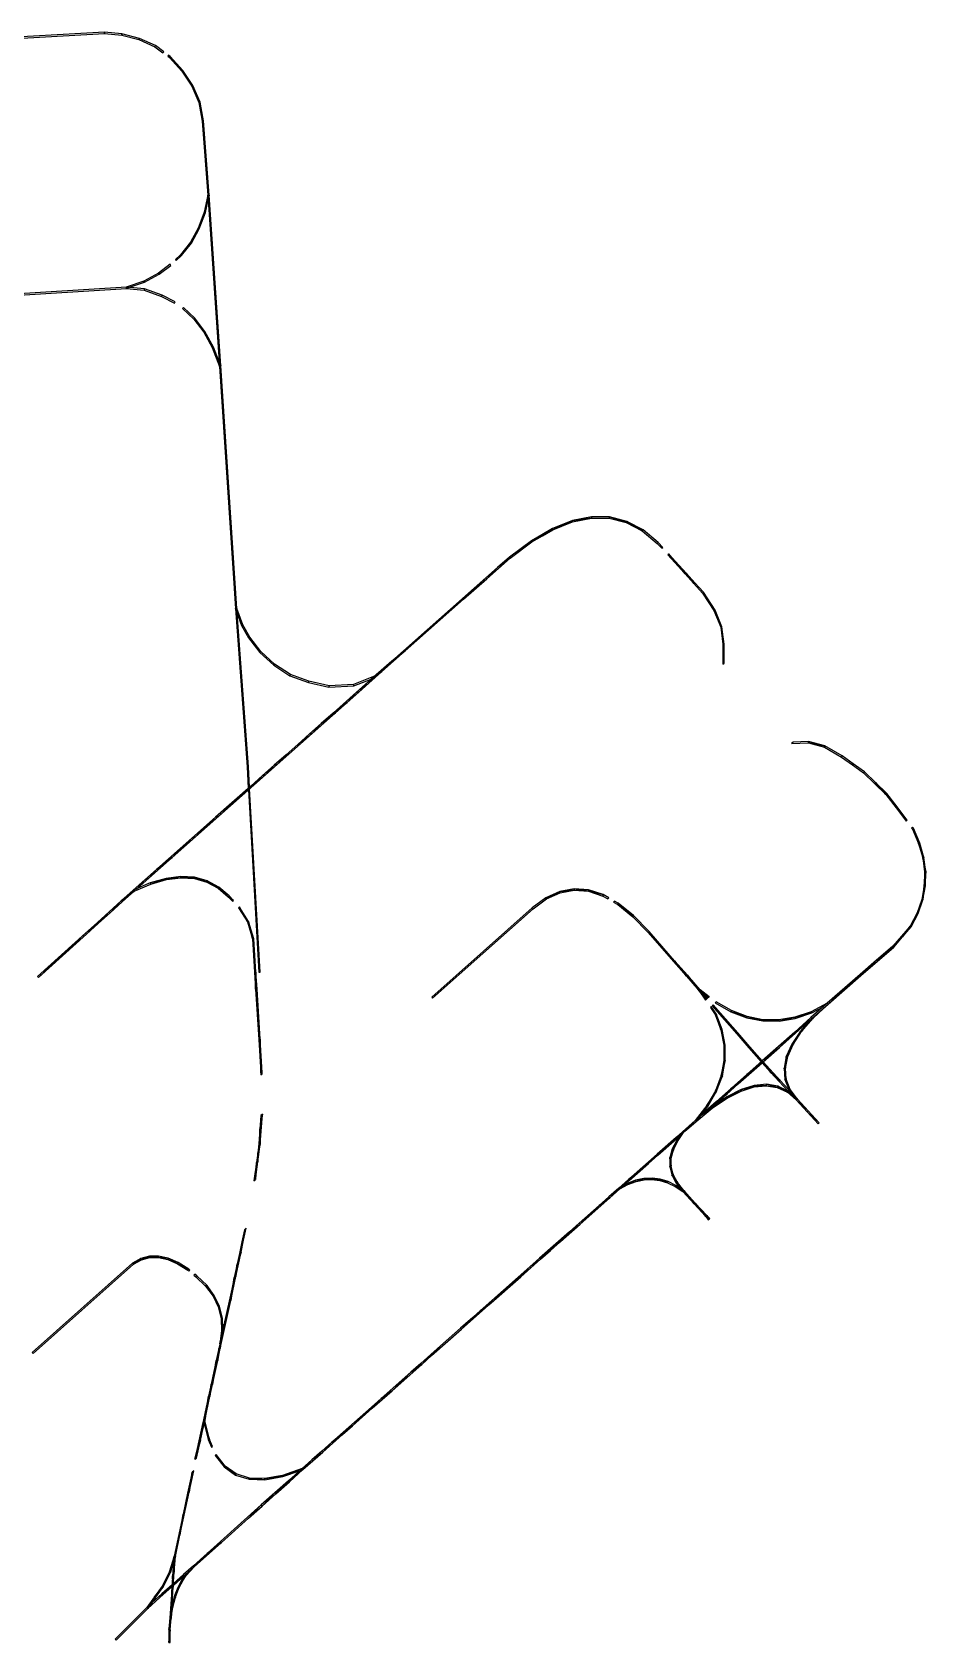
# Model space of a CAD drawing. Extents: x -9278 to 1674, y -8964 to 941.
# Drawn here: x 345 to 1674, y -2228 to 159 of the extents above; entities that cross this region are included whole.
import ezdxf

# ---------------------------------------------------------------- set-up
doc = ezdxf.new("R2010")
doc.units = 0

msp = doc.modelspace()

# ---------------------------------------------------------------- linework, layer by layer
at = {"layer": 'mg_to_dxf', "color": 40}
for points in [[(276.96, 147.07), (453.09, 157), (453.13, 159), (276.83, 149.07)], [(453.13, 159), (453.09, 157), (478.73, 154.52), (479.08, 156.49)], [(479.08, 156.49), (478.73, 154.52), (504.32, 147.82), (504.99, 149.71)], [(504.99, 149.71), (504.32, 147.82), (527.88, 137.08), (528.89, 138.82)], [(528.89, 138.82), (527.88, 137.08), (539.93, 128.31), (541.2, 129.86)], [(547.15, 123.06), (549.51, 121.34), (550.86, 122.83), (548.42, 124.61)], [(550.86, 122.83), (549.51, 121.34), (567.88, 100.75), (569.47, 101.98)], [(569.47, 101.98), (567.88, 100.75), (582.8, 78.55), (584.56, 79.51)], [(584.56, 79.51), (582.8, 78.55), (593.19, 54.32), (595.11, 54.9)], [(595.11, 54.9), (593.19, 54.32), (598.39, 26.56), (600.37, 26.82)], [(600.37, 26.82), (598.39, 26.56), (606.66, -83.39), (608.68, -83.53)], [(606.66, -83.39), (601.25, -108.68), (603.19, -109.22), (607.16, -90.64)], [(607.16, -90.64), (608.68, -83.53), (606.66, -83.39)], [(626.02, -337.62), (608.68, -83.53), (607.16, -90.64), (623.59, -331.38)], [(592.15, -132.59), (593.97, -133.43), (603.19, -109.22), (601.25, -108.68)], [(580.72, -153.65), (582.39, -154.76), (593.97, -133.43), (592.15, -132.59)], [(565.98, -172.09), (567.45, -173.45), (582.39, -154.76), (580.72, -153.65)], [(533.48, -199.39), (534.56, -201.08), (551.93, -187.92), (550.64, -186.39)], [(559.67, -180.7), (567.45, -173.45), (565.98, -172.09), (558.54, -179.03)], [(485.34, -220.22), (485.99, -222.11), (512.41, -213.07), (511.6, -211.23)], [(511.6, -211.23), (512.41, -213.07), (534.56, -201.08), (533.48, -199.39)], [(302.01, -233.64), (485.64, -222.17), (485.69, -220.16), (301.88, -231.64)], [(485.69, -220.16), (485.64, -222.17), (511.96, -225.03), (512.41, -223.07)], [(512.41, -223.07), (511.96, -225.03), (538.06, -234.35), (538.85, -232.51)], [(538.85, -232.51), (538.06, -234.35), (557.19, -244.08), (558.21, -242.35)], [(570.39, -250.47), (569.14, -252.04), (586.05, -267.82), (587.54, -266.48)], [(587.54, -266.48), (586.05, -267.82), (600.73, -287.49), (602.41, -286.41)], [(602.41, -286.41), (600.73, -287.49), (613.2, -310.22), (615.03, -309.4)], [(615.03, -309.4), (613.2, -310.22), (624.06, -338.17), (623.59, -331.38)], [(623.59, -331.38), (624.06, -338.17), (626.02, -337.62)], [(626.02, -337.62), (624.06, -338.17), (647.98, -698.56), (649.98, -698.43)], [(1148.87, -569.65), (1148.65, -567.62), (1118.84, -579.53)], [(1148.87, -569.65), (1118.84, -579.53), (1119.42, -581.46)], [(1148.65, -567.62), (1176.9, -563.89), (1177.04, -561.85)], [(1148.87, -569.65), (1176.9, -563.89), (1148.65, -567.62)], [(1204.01, -562.22), (1177.04, -561.85), (1176.9, -563.89), (1203.51, -564.19)], [(1228.7, -570.55), (1204.01, -562.22), (1203.51, -564.19)], [(1229.55, -568.72), (1204.01, -562.22), (1228.7, -570.55)], [(1252.48, -582.97), (1229.55, -568.72), (1228.7, -570.55)], [(1253.67, -581.37), (1229.55, -568.72), (1252.48, -582.97)], [(1103.22, -588.55), (1087.61, -597.58), (1103.99, -590.4)], [(1103.99, -590.4), (1087.61, -597.58), (1088.56, -599.34)], [(1118.84, -579.53), (1103.22, -588.55), (1119.42, -581.46)], [(1119.42, -581.46), (1103.22, -588.55), (1103.99, -590.4)], [(1274.83, -601.44), (1276.36, -600.15), (1253.67, -581.37), (1252.48, -582.97)], [(1087.61, -597.58), (1054.95, -621.77), (1056.27, -623.27), (1088.56, -599.34)], [(1274.83, -601.44), (1281.52, -608.82), (1282.98, -607.46), (1276.36, -600.15)], [(1316.1, -646.98), (1316.1, -646.98), (1291.71, -617.09), (1290.25, -618.46)], [(1291.71, -617.09), (1291.71, -617.09), (1316.1, -646.98), (1317.62, -645.69)], [(1020, -652.73), (1020, -652.73), (1021.6, -653.98), (1037.47, -637.25)], [(1038.94, -638.62), (1038.94, -638.62), (1037.47, -637.25), (1021.6, -653.98)], [(1037.47, -637.25), (1037.47, -637.25), (1038.94, -638.62), (1054.95, -621.77)], [(1054.95, -621.77), (1054.95, -621.77), (1038.94, -638.62), (1056.27, -623.27)], [(985.05, -683.69), (985.05, -683.69), (986.93, -684.7), (1020, -652.73)], [(1020, -652.73), (1020, -652.73), (986.93, -684.7), (1021.6, -653.98)], [(1316.1, -646.98), (1316.1, -646.98), (1329.02, -661.24), (1317.62, -645.69)], [(1317.62, -645.69), (1317.62, -645.69), (1329.02, -661.24), (1330.58, -659.99)], [(1341.94, -675.5), (1343.54, -674.29), (1330.58, -659.99), (1329.02, -661.24)], [(967.57, -699.17), (967.57, -699.17), (969.59, -700.05), (985.05, -683.69)], [(969.59, -700.05), (969.59, -700.05), (986.93, -684.7), (985.05, -683.69)], [(1360.89, -700.58), (1343.54, -674.29), (1341.94, -675.5), (1359.11, -701.52)], [(650.51, -705.84), (649.98, -698.43), (647.98, -698.56)], [(647.98, -698.56), (664.97, -934), (666.97, -933.88), (650.51, -705.84)], [(650.51, -705.84), (656.72, -723.39), (658.54, -722.55), (649.98, -698.43)], [(932.62, -730.14), (934.92, -730.77), (950.1, -714.66)], [(934.92, -730.77), (952.26, -715.41), (950.1, -714.66)], [(967.57, -699.17), (967.57, -699.17), (950.1, -714.66), (952.26, -715.41)], [(967.57, -699.17), (967.57, -699.17), (952.26, -715.41), (969.59, -700.05)], [(1369.04, -726.07), (1370.99, -725.57), (1360.89, -700.58), (1359.11, -701.52)], [(658.54, -722.55), (656.72, -723.39), (667.28, -741.89), (668.96, -740.78)], [(915.15, -745.62), (917.59, -746.13), (934.92, -730.77), (932.62, -730.14)], [(1369.04, -726.07), (1372.09, -751.56), (1374.08, -751.44), (1370.99, -725.57)], [(668.96, -740.78), (667.28, -741.89), (683.82, -763.64), (685.3, -762.29)], [(685.3, -762.29), (683.82, -763.64), (704.71, -782.79), (705.93, -781.2)], [(865.58, -792.2), (900.25, -761.49), (880.2, -776.58)], [(880.2, -776.58), (900.25, -761.49), (897.67, -761.1)], [(897.67, -761.1), (900.25, -761.49), (915.15, -745.62)], [(900.25, -761.49), (917.59, -746.13), (915.15, -745.62)], [(1372.24, -781.36), (1374.23, -779.59), (1374.08, -751.44), (1372.09, -751.56)], [(705.93, -781.2), (704.71, -782.79), (728.73, -798.25), (729.63, -796.45)], [(845.24, -807.54), (865.58, -792.2), (880.2, -776.58)], [(729.63, -796.45), (728.73, -798.25), (756.22, -808.38), (756.79, -806.46)], [(756.79, -806.46), (756.22, -808.38), (786.76, -815.46), (786.93, -813.45)], [(786.93, -813.45), (786.76, -815.46), (823.82, -813.26), (823.32, -811.29)], [(823.32, -811.29), (823.82, -813.26), (849.73, -803.57), (855.19, -798.74)], [(827.77, -823.03), (827.77, -823.03), (830.91, -822.92), (845.24, -807.54)], [(830.91, -822.92), (865.58, -792.2), (845.24, -807.54)], [(827.77, -823.03), (827.77, -823.03), (792.82, -853.99), (813.57, -838.27)], [(827.77, -823.03), (827.77, -823.03), (813.57, -838.27), (830.91, -822.92)], [(761.57, -884.35), (796.24, -853.63), (775.34, -869.47)], [(796.24, -853.63), (796.24, -853.63), (792.82, -853.99), (775.34, -869.47)], [(813.57, -838.27), (813.57, -838.27), (792.82, -853.99), (796.24, -853.63)], [(757.87, -884.95), (761.57, -884.35), (775.34, -869.47)], [(722.92, -915.92), (726.9, -915.06), (744.23, -899.71), (740.39, -900.43)], [(740.39, -900.43), (744.23, -899.71), (757.87, -884.95)], [(744.23, -899.71), (761.57, -884.35), (757.87, -884.95)], [(1499.44, -898.19), (1499.65, -896.18), (1476.67, -897.26), (1474.29, -899.37)], [(1499.65, -896.18), (1499.44, -898.19), (1524.01, -902.48)], [(1499.44, -898.19), (1523.24, -904.35), (1524.01, -902.48)], [(1523.24, -904.35), (1548.75, -919.39), (1549.84, -917.71), (1524.01, -902.48)], [(692.23, -945.78), (709.56, -930.42), (705.44, -931.4)], [(705.44, -931.4), (709.56, -930.42), (722.92, -915.92)], [(709.56, -930.42), (726.9, -915.06), (722.92, -915.92)], [(1566.22, -929.42), (1549.84, -917.71), (1548.75, -919.39), (1565.03, -931.03)], [(1581.31, -942.67), (1582.59, -941.13), (1566.22, -929.42), (1565.03, -931.03)], [(666.97, -933.88), (664.97, -934), (666.78, -965.65), (668.69, -963.96)], [(670.49, -962.36), (670.49, -962.36), (674.89, -961.14), (687.97, -946.88)], [(687.97, -946.88), (687.97, -946.88), (674.89, -961.14), (692.23, -945.78)], [(687.97, -946.88), (692.23, -945.78), (705.44, -931.4)], [(1599.32, -957.33), (1582.59, -941.13), (1581.31, -942.67), (1597.93, -958.76)], [(618.07, -1008.81), (618.07, -1008.81), (622.88, -1007.21), (670.49, -962.36)], [(622.88, -1007.21), (622.88, -1007.21), (674.89, -961.14), (670.49, -962.36)], [(666.93, -968.19), (682.4, -1239.26), (684.4, -1239.14), (668.83, -966.5)], [(1614.55, -974.85), (1599.32, -957.33), (1597.93, -958.76)], [(1616.05, -973.52), (1599.32, -957.33), (1614.55, -974.85)], [(1629.78, -994.77), (1631.26, -993.42), (1616.05, -973.52), (1614.55, -974.85)], [(1646.48, -1013.32), (1631.26, -993.42), (1629.78, -994.77)], [(1645.01, -1014.69), (1646.48, -1013.32), (1629.78, -994.77)], [(583.12, -1039.77), (588.21, -1037.93), (618.07, -1008.81)], [(588.21, -1037.93), (605.55, -1022.57), (618.07, -1008.81)], [(605.55, -1022.57), (622.88, -1007.21), (618.07, -1008.81)], [(1654.41, -1023.7), (1652.94, -1025.07), (1653.99, -1026.44), (1655.58, -1025.23)], [(1655.58, -1025.23), (1653.99, -1026.44), (1663.33, -1048.01), (1665.08, -1047.15)], [(583.12, -1039.77), (583.12, -1039.77), (530.69, -1086.21), (553.54, -1068.64)], [(583.12, -1039.77), (583.12, -1039.77), (553.54, -1068.64), (570.88, -1053.28)], [(570.88, -1053.28), (570.88, -1053.28), (588.21, -1037.93), (583.12, -1039.77)], [(1665.08, -1047.15), (1663.33, -1048.01), (1671.24, -1068.75)], [(1663.33, -1048.01), (1669.4, -1069.25), (1671.24, -1068.75)], [(553.54, -1068.64), (553.54, -1068.64), (530.69, -1086.21), (518.87, -1099.36)], [(1669.4, -1069.25), (1674.08, -1090.02), (1671.24, -1068.75)], [(1672.19, -1090.17), (1674.08, -1090.02), (1669.4, -1069.25)], [(518.87, -1099.36), (518.87, -1099.36), (530.69, -1086.21), (513.21, -1101.7)], [(544.64, -1099.7), (566.67, -1098.81), (566.65, -1096.95)], [(587.04, -1098.19), (566.65, -1096.95), (566.67, -1098.81)], [(1672.19, -1090.17), (1671.7, -1110.77), (1674.08, -1090.02)], [(1674.08, -1090.02), (1671.7, -1110.77), (1673.59, -1110.96)], [(477.99, -1133.23), (497.07, -1118.67), (495.74, -1117.18)], [(479.32, -1134.72), (479.32, -1134.72), (497.07, -1118.67), (477.99, -1133.23)], [(495.74, -1117.18), (501.54, -1114.72), (513.21, -1101.7)], [(495.74, -1117.18), (497.07, -1118.67), (521.87, -1108.13), (521, -1106.44)], [(518.87, -1099.36), (518.87, -1099.36), (513.21, -1101.7), (501.54, -1114.72)], [(521.87, -1108.13), (544.64, -1099.7), (521, -1106.44)], [(545.06, -1101.51), (544.64, -1099.7), (521.87, -1108.13)], [(545.06, -1101.51), (566.67, -1098.81), (544.64, -1099.7)], [(587.04, -1098.19), (566.67, -1098.81), (586.67, -1100.02)], [(605.08, -1105.15), (587.04, -1098.19), (586.67, -1100.02)], [(605.08, -1105.15), (605.79, -1103.42), (587.04, -1098.19)], [(605.08, -1105.15), (621.89, -1114.2), (605.79, -1103.42)], [(605.79, -1103.42), (621.89, -1114.2), (622.92, -1112.64)], [(621.89, -1114.2), (637.11, -1127.17), (622.92, -1112.64)], [(622.92, -1112.64), (637.11, -1127.17), (638.43, -1125.85)], [(1129.99, -1119.1), (1109.29, -1128.61), (1130.58, -1121.08)], [(1130.58, -1121.08), (1109.29, -1128.61), (1110.24, -1130.4)], [(1151.33, -1117.25), (1151.1, -1115.15), (1129.99, -1119.1)], [(1151.33, -1117.25), (1129.99, -1119.1), (1130.58, -1121.08)], [(1151.33, -1117.25), (1172.49, -1118.91), (1151.1, -1115.15)], [(1151.1, -1115.15), (1172.49, -1118.91), (1172.62, -1116.78)], [(1194.54, -1123.98), (1172.62, -1116.78), (1172.49, -1118.91)], [(1194.06, -1126.05), (1194.54, -1123.98), (1172.49, -1118.91)], [(1671.7, -1110.77), (1667.94, -1131.06), (1669.77, -1131.58)], [(1673.59, -1110.96), (1671.7, -1110.77), (1669.77, -1131.58)], [(461.58, -1150.77), (461.58, -1150.77), (477.99, -1133.23), (460.23, -1149.29)], [(479.32, -1134.72), (479.32, -1134.72), (477.99, -1133.23), (461.58, -1150.77)], [(638.43, -1125.85), (637.11, -1127.17), (644.78, -1132.61)], [(637.11, -1127.17), (643.43, -1133.87), (644.78, -1132.61)], [(652.44, -1143.42), (653.68, -1142.08), (652.34, -1143.33)], [(652.44, -1143.42), (665.41, -1164.51), (653.68, -1142.08)], [(654.01, -1142.43), (665.41, -1164.51), (667.21, -1163.92)], [(939.54, -1276.61), (940.87, -1278.11), (1090.32, -1145.19), (1088.99, -1143.7)], [(1109.29, -1128.61), (1088.99, -1143.7), (1090.32, -1145.19), (1110.24, -1130.4)], [(1202.86, -1128.74), (1194.54, -1123.98), (1194.06, -1126.05), (1201.25, -1130.17)], [(1216.05, -1138.66), (1216.87, -1136.76), (1211.1, -1133.46), (1209.48, -1134.9)], [(1239.61, -1155.1), (1216.87, -1136.76), (1216.05, -1138.66)], [(1238.45, -1156.77), (1239.61, -1155.1), (1216.05, -1138.66)], [(1667.94, -1131.06), (1660.9, -1151.02), (1662.61, -1151.88), (1669.77, -1131.58)], [(424.72, -1181.4), (424.72, -1181.4), (426.09, -1182.87), (442.48, -1165.35)], [(442.48, -1165.35), (442.48, -1165.35), (426.09, -1182.87), (443.83, -1166.82)], [(442.48, -1165.35), (443.83, -1166.82), (460.23, -1149.29)], [(461.58, -1150.77), (461.58, -1150.77), (460.23, -1149.29), (443.83, -1166.82)], [(673.18, -1189.56), (667.21, -1163.92), (665.41, -1164.51)], [(675.17, -1189.44), (667.21, -1163.92), (673.18, -1189.56)], [(1261.26, -1180.35), (1262.75, -1179.01), (1239.61, -1155.1), (1238.45, -1156.77)], [(1660.9, -1151.02), (1650.59, -1170.66), (1652.13, -1171.85), (1662.61, -1151.88)], [(353.71, -1245.63), (353.71, -1245.63), (355.1, -1247.07), (424.72, -1181.4)], [(355.1, -1247.07), (355.1, -1247.07), (426.09, -1182.87), (424.72, -1181.4)], [(674.71, -1214.52), (676.71, -1214.39), (675.17, -1189.44), (673.18, -1189.56)], [(1300.6, -1222.3), (1262.75, -1179.01), (1261.26, -1180.35), (1299.08, -1223.61)], [(1639.29, -1186.85), (1637.86, -1185.5), (1625.13, -1200.34), (1626.45, -1201.84)], [(1650.59, -1170.66), (1637.86, -1185.5), (1639.29, -1186.85)], [(1652.13, -1171.85), (1650.59, -1170.66), (1639.29, -1186.85)], [(678.25, -1239.35), (676.71, -1214.39), (674.71, -1214.52), (676.25, -1239.47)], [(1626.45, -1201.84), (1600.72, -1221.62), (1577.62, -1244.4)], [(1625.13, -1200.34), (1600.72, -1221.62), (1626.45, -1201.84)], [(677.78, -1264.42), (678.25, -1239.35), (676.25, -1239.47)], [(679.78, -1264.3), (678.25, -1239.35), (677.78, -1264.42)], [(1318, -1245.24), (1300.6, -1222.3), (1299.08, -1223.61)], [(1319.52, -1243.94), (1319.52, -1243.94), (1300.6, -1222.3), (1318, -1245.24)], [(1600.72, -1221.62), (1576.3, -1242.9), (1577.62, -1244.4)], [(682.39, -1339.28), (684.39, -1339.15), (679.78, -1264.3), (677.78, -1264.42)], [(1319.52, -1243.94), (1319.52, -1243.94), (1318, -1245.24), (1336.91, -1266.87)], [(1319.52, -1243.94), (1319.52, -1243.94), (1336.91, -1266.87), (1338.44, -1265.59)], [(1576.3, -1242.9), (1527.47, -1285.46), (1528.8, -1286.96)], [(1577.62, -1244.4), (1576.3, -1242.9), (1528.8, -1286.96)], [(1347.9, -1279.45), (1349.37, -1278.08), (1338.44, -1265.59), (1336.91, -1266.87)], [(1336.91, -1266.87), (1346.34, -1280.9), (1347.21, -1278.66)], [(1338.44, -1265.59), (1344.77, -1272.82), (1351.87, -1275.76)], [(1344.77, -1272.82), (1350.42, -1277.1), (1351.87, -1275.76)], [(1346.34, -1280.9), (1347.8, -1279.54), (1347.21, -1278.66)], [(1357.93, -1287.87), (1356.46, -1289.24), (1376.13, -1308.69)], [(1384.07, -1298.11), (1384.91, -1296.38), (1362.48, -1283.63), (1361.01, -1285.01)], [(1506.77, -1307.74), (1528.8, -1286.96), (1500, -1312.46)], [(1504.61, -1308.38), (1528.8, -1286.96), (1527.47, -1285.46), (1503.29, -1306.88)], [(1527.47, -1285.46), (1503.39, -1298.04), (1504.34, -1299.74), (1521.44, -1290.81)], [(1360.61, -1302.13), (1355.14, -1290.47), (1353.68, -1291.83)], [(1360.61, -1302.13), (1362.35, -1301.21), (1355.14, -1290.47)], [(1356.46, -1289.24), (1374.66, -1310.05), (1376.13, -1308.69)], [(1360.61, -1302.13), (1369.39, -1325.13), (1362.35, -1301.21)], [(1371.27, -1324.57), (1362.35, -1301.21), (1369.39, -1325.13)], [(1374.66, -1310.05), (1392.85, -1330.85), (1394.33, -1329.51), (1376.13, -1308.69)], [(1408.34, -1305.32), (1384.91, -1296.38), (1384.07, -1298.11)], [(1407.85, -1307.17), (1408.34, -1305.32), (1384.07, -1298.11)], [(1431.77, -1311.87), (1408.34, -1305.32), (1407.85, -1307.17)], [(1431.91, -1309.96), (1408.34, -1305.32), (1431.77, -1311.87)], [(1431.91, -1309.96), (1431.77, -1311.87), (1455.6, -1310.29)], [(1455.6, -1310.29), (1431.77, -1311.87), (1455.82, -1312.2)], [(1479.43, -1306.32), (1455.6, -1310.29), (1455.82, -1312.2)], [(1480.01, -1308.15), (1479.43, -1306.32), (1455.82, -1312.2)], [(1479.1, -1328.3), (1480.42, -1329.79), (1503.29, -1306.88)], [(1503.39, -1298.04), (1479.43, -1306.32), (1480.01, -1308.15)], [(1504.34, -1299.74), (1503.39, -1298.04), (1480.01, -1308.15)], [(1480.42, -1329.79), (1504.61, -1308.38), (1503.29, -1306.88)], [(1489.4, -1327.63), (1500, -1312.46), (1487.5, -1326.82)], [(1506.77, -1307.74), (1500, -1312.46), (1489.4, -1327.63)], [(1375.8, -1347.76), (1371.27, -1324.57), (1369.39, -1325.13), (1373.84, -1347.98)], [(1392.85, -1330.85), (1411.04, -1351.66), (1412.53, -1350.32), (1394.33, -1329.51)], [(1454.91, -1349.72), (1456.24, -1351.2), (1479.1, -1328.3)], [(1456.24, -1351.2), (1480.42, -1329.79), (1479.1, -1328.3)], [(1487.5, -1326.82), (1474.64, -1346.16), (1476.69, -1346.62)], [(1489.4, -1327.63), (1487.5, -1326.82), (1476.69, -1346.62)], [(685.46, -1389.18), (684.39, -1339.15), (682.39, -1339.28)], [(687.46, -1389.06), (684.39, -1339.15), (685.46, -1389.18)], [(1373.96, -1370.66), (1375.92, -1370.8), (1375.8, -1347.76), (1373.84, -1347.98)], [(1412.53, -1350.32), (1411.04, -1351.66), (1430.72, -1371.14)], [(1411.04, -1351.66), (1429.23, -1372.47), (1430.72, -1371.14)], [(1430.72, -1371.14), (1432.05, -1372.61), (1454.91, -1349.72)], [(1432.05, -1372.61), (1456.24, -1351.2), (1454.91, -1349.72)], [(1474.64, -1346.16), (1466.53, -1364.62), (1468.64, -1364.72), (1476.69, -1346.62)], [(1369.74, -1393.19), (1375.92, -1370.8), (1373.96, -1370.66)], [(1371.65, -1393.67), (1375.92, -1370.8), (1369.74, -1393.19)], [(1395.18, -1405.45), (1395.18, -1405.45), (1430.57, -1373.95), (1407.86, -1391.49)], [(1407.86, -1391.49), (1407.86, -1391.49), (1430.57, -1373.95), (1430.72, -1371.14)], [(1430.72, -1371.14), (1430.72, -1371.14), (1430.57, -1373.95), (1432.05, -1372.61)], [(1443.33, -1387.86), (1443.33, -1387.86), (1432.05, -1372.61), (1430.57, -1373.95)], [(1443.33, -1387.86), (1443.33, -1387.86), (1457.53, -1400.38), (1432.05, -1372.61)], [(1465.25, -1381.92), (1466.53, -1364.62), (1463.18, -1382.2)], [(1465.25, -1381.92), (1463.18, -1382.2), (1466.51, -1398.23)], [(1466.51, -1398.23), (1463.18, -1382.2), (1464.57, -1398.89)], [(1465.25, -1381.92), (1468.64, -1364.72), (1466.53, -1364.62)], [(685.53, -1392.13), (687.49, -1390.39), (687.46, -1389.06), (685.46, -1389.18)], [(1361.19, -1415.56), (1371.65, -1393.67), (1369.74, -1393.19)], [(1362.97, -1416.38), (1371.65, -1393.67), (1361.19, -1415.56)], [(1377.49, -1421.2), (1395.18, -1405.45), (1385, -1411.84)], [(1385, -1411.84), (1395.18, -1405.45), (1407.86, -1391.49)], [(1418.89, -1409.81), (1418.98, -1407.68), (1399.25, -1413.91)], [(1436.8, -1408.08), (1418.98, -1407.68), (1418.89, -1409.81)], [(1436.8, -1408.08), (1437.22, -1405.99), (1418.98, -1407.68)], [(1436.8, -1408.08), (1453.22, -1410.8), (1437.22, -1405.99)], [(1437.22, -1405.99), (1453.22, -1410.8), (1453.98, -1408.84)], [(1443.33, -1387.86), (1443.33, -1387.86), (1456.09, -1401.78), (1457.53, -1400.38)], [(1457.53, -1400.38), (1456.09, -1401.78), (1468.86, -1415.69), (1470.27, -1414.27)], [(1472.43, -1413.64), (1466.51, -1398.23), (1464.57, -1398.89)], [(1470.72, -1414.69), (1472.43, -1413.64), (1464.57, -1398.89)], [(1362.13, -1432.19), (1339.27, -1452.55), (1359.79, -1436.95)], [(1348.31, -1437.77), (1362.97, -1416.38), (1361.19, -1415.56)], [(1349.9, -1438.93), (1362.97, -1416.38), (1348.31, -1437.77)], [(1378.63, -1426.66), (1359.79, -1436.95), (1356.26, -1441.76)], [(1377.49, -1421.2), (1362.13, -1432.19), (1359.79, -1436.95)], [(1378.02, -1424.67), (1359.79, -1436.95), (1378.63, -1426.66)], [(1362.13, -1432.19), (1377.49, -1421.2), (1385, -1411.84)], [(1399.25, -1413.91), (1378.02, -1424.67), (1399.5, -1416.01)], [(1399.5, -1416.01), (1378.02, -1424.67), (1378.63, -1426.66)], [(1418.89, -1409.81), (1399.25, -1413.91), (1399.5, -1416.01)], [(1468.16, -1417.97), (1453.98, -1408.84), (1453.22, -1410.8)], [(1469.24, -1416.23), (1453.98, -1408.84), (1468.16, -1417.97)], [(1469.79, -1416.71), (1469.24, -1416.23), (1468.16, -1417.97)], [(1481.62, -1429.6), (1469.79, -1416.71), (1468.16, -1417.97)], [(1470.27, -1414.27), (1468.86, -1415.69), (1483.01, -1428.15)], [(1468.86, -1415.69), (1481.62, -1429.6), (1483.01, -1428.15)], [(1483.01, -1428.15), (1472.43, -1413.64), (1470.72, -1414.69), (1470.99, -1415.06)], [(1483.01, -1428.15), (1481.62, -1429.6), (1499.13, -1445.73)], [(1481.62, -1429.6), (1497.7, -1447.13), (1499.13, -1445.73)], [(684.13, -1473.41), (687.77, -1450.36), (685.63, -1452.26)], [(684.13, -1473.41), (684.59, -1494.99), (687.77, -1450.36)], [(1331.09, -1459.82), (1339.27, -1452.55), (1349.9, -1438.93), (1348.31, -1437.77)], [(1332.42, -1461.32), (1332.42, -1461.32), (1339.27, -1452.55), (1331.09, -1459.82)], [(1356.26, -1441.76), (1356.26, -1441.76), (1339.27, -1452.55), (1332.42, -1461.32)], [(1356.26, -1441.76), (1356.26, -1441.76), (1359.79, -1436.95), (1339.27, -1452.55)], [(1499.13, -1445.73), (1497.7, -1447.13), (1515.25, -1463.3)], [(1497.7, -1447.13), (1513.78, -1464.66), (1515.25, -1463.3)], [(682.62, -1494.56), (684.59, -1494.99), (684.13, -1473.41)], [(1318.25, -1473.87), (1318.25, -1473.87), (1331.09, -1459.82), (1302.74, -1484.95)], [(1318.25, -1473.87), (1318.25, -1473.87), (1302.74, -1484.95), (1304.08, -1486.43)], [(1313.73, -1477.88), (1307.88, -1483.06), (1305.05, -1490.99)], [(1318.25, -1473.87), (1318.25, -1473.87), (1332.42, -1461.32), (1331.09, -1459.82)], [(682.62, -1494.56), (680.78, -1508.37), (684.59, -1494.99)], [(681.07, -1521.38), (684.59, -1494.99), (680.78, -1508.37)], [(1274.39, -1510.07), (1274.39, -1510.07), (1275.75, -1511.54), (1302.74, -1484.95)], [(1304.08, -1486.43), (1304.08, -1486.43), (1302.74, -1484.95), (1275.75, -1511.54)], [(1298.7, -1503.4), (1296.66, -1502.91), (1293.39, -1515.6)], [(1298.7, -1503.4), (1293.39, -1515.6), (1295.5, -1515.72)], [(1298.7, -1503.4), (1303.18, -1490.15), (1296.66, -1502.91)], [(1305.05, -1490.99), (1303.18, -1490.15), (1298.7, -1503.4)], [(1307.88, -1483.06), (1303.18, -1490.15), (1305.05, -1490.99)], [(675.26, -1549.81), (677.55, -1547.78), (678.94, -1522.19)], [(677.55, -1547.78), (681.07, -1521.38), (678.94, -1522.19)], [(678.94, -1522.19), (681.07, -1521.38), (680.78, -1508.37)], [(1231.86, -1547.75), (1231.86, -1547.75), (1261.58, -1524.09), (1274.39, -1510.07)], [(1261.58, -1524.09), (1261.58, -1524.09), (1231.86, -1547.75), (1233.25, -1549.2)], [(1261.58, -1524.09), (1261.58, -1524.09), (1275.75, -1511.54), (1274.39, -1510.07)], [(1293.39, -1515.6), (1293.37, -1528.2), (1295.46, -1527.96)], [(1293.39, -1515.6), (1295.46, -1527.96), (1295.5, -1515.72)], [(1217.69, -1560.31), (1219.08, -1561.75), (1231.86, -1547.75)], [(1219.08, -1561.75), (1233.25, -1549.2), (1231.86, -1547.75)], [(1243.26, -1550.56), (1242.61, -1548.77), (1230.21, -1553.5)], [(1243.26, -1550.56), (1230.21, -1553.5), (1231.23, -1555.15)], [(1254.87, -1546.13), (1242.61, -1548.77), (1243.26, -1550.56)], [(1254.87, -1546.13), (1243.26, -1550.56), (1255.16, -1548)], [(1266.93, -1547.46), (1267.01, -1545.57), (1254.87, -1546.13)], [(1266.93, -1547.46), (1254.87, -1546.13), (1255.16, -1548)], [(1266.93, -1547.46), (1279.01, -1547.1), (1267.01, -1545.57)], [(1266.93, -1547.46), (1278.58, -1548.95), (1279.01, -1547.1)], [(1279.01, -1547.1), (1278.58, -1548.95), (1290.88, -1550.71)], [(1278.58, -1548.95), (1290.1, -1552.45), (1290.88, -1550.71)], [(1290.88, -1550.71), (1290.1, -1552.45), (1301.49, -1557.98), (1302.62, -1556.4)], [(1293.37, -1528.2), (1298.56, -1540.11), (1295.46, -1527.96)], [(1293.37, -1528.2), (1296.59, -1540.72), (1298.56, -1540.11)], [(1296.59, -1540.72), (1304.82, -1552.19), (1298.56, -1540.11)], [(1296.59, -1540.72), (1303.05, -1553.17), (1304.82, -1552.19)], [(1204.36, -1574.8), (1204.36, -1574.8), (1188.25, -1586.4), (1160.2, -1613.92)], [(1188.25, -1586.4), (1188.25, -1586.4), (1204.36, -1574.8), (1202.97, -1573.36)], [(1217.69, -1560.31), (1202.97, -1573.36), (1204.36, -1574.8)], [(1219.08, -1561.75), (1217.69, -1560.31), (1204.36, -1574.8)], [(1219.08, -1561.75), (1231.23, -1555.15), (1225.49, -1556.07)], [(1231.23, -1555.15), (1230.21, -1553.5), (1225.49, -1556.07)], [(1301.49, -1557.98), (1312.76, -1565.53), (1302.62, -1556.4)], [(1302.62, -1556.4), (1312.76, -1565.53), (1308.88, -1560.59)], [(1303.05, -1553.17), (1314.23, -1564.18), (1304.82, -1552.19)], [(1303.05, -1553.17), (1312.76, -1565.53), (1314.23, -1564.18)], [(1312.76, -1565.53), (1329.81, -1584.08), (1314.23, -1564.18)], [(1314.23, -1564.18), (1329.81, -1584.08), (1331.28, -1582.73)], [(1188.25, -1586.4), (1188.25, -1586.4), (1158.82, -1612.48), (1160.2, -1613.92)], [(1329.81, -1584.08), (1346.87, -1602.63), (1331.28, -1582.73)], [(1331.28, -1582.73), (1346.87, -1602.63), (1348.34, -1601.28)], [(661.25, -1622.5), (657.43, -1640.18), (659.92, -1638.11), (663.78, -1620.25)], [(1160.2, -1613.92), (1160.2, -1613.92), (1158.82, -1612.48), (1130.76, -1640.01)], [(1158.82, -1612.48), (1144.1, -1625.52), (1130.76, -1640.01)], [(1350.44, -1607.86), (1351.91, -1606.5), (1348.34, -1601.28), (1346.87, -1602.63)], [(1352.97, -1605.52), (1348.34, -1601.28), (1351.91, -1606.5)], [(657.43, -1640.18), (653.61, -1657.85), (656.06, -1655.97), (659.92, -1638.11)], [(1144.1, -1625.52), (1099.95, -1664.64), (1130.76, -1640.01)], [(1116.04, -1653.05), (1116.04, -1653.05), (1130.76, -1640.01), (1099.95, -1664.64)], [(507.13, -1665.17), (494.95, -1672.04), (496.28, -1673.53)], [(507.13, -1665.17), (496.28, -1673.53), (508.03, -1666.94)], [(519.99, -1661.65), (507.13, -1665.17), (508.03, -1666.94)], [(519.99, -1661.65), (508.03, -1666.94), (520.47, -1663.59)], [(533.57, -1663.48), (533.53, -1661.48), (519.99, -1661.65)], [(533.57, -1663.48), (519.99, -1661.65), (520.47, -1663.59)], [(533.53, -1661.48), (533.57, -1663.48), (547.74, -1664.65)], [(547.74, -1664.65), (533.57, -1663.48), (547.35, -1666.6)], [(547.74, -1664.65), (547.35, -1666.6), (562.63, -1671.17)], [(562.63, -1671.17), (547.35, -1666.6), (561.81, -1672.97)], [(649.8, -1675.53), (649.8, -1675.53), (648.35, -1691.69), (656.06, -1655.97)], [(649.8, -1675.53), (649.8, -1675.53), (656.06, -1655.97), (653.61, -1657.85)], [(1086.61, -1679.14), (1086.61, -1679.14), (1099.95, -1664.64), (1085.23, -1677.68)], [(1101.33, -1666.1), (1101.33, -1666.1), (1099.95, -1664.64), (1086.61, -1679.14)], [(1116.04, -1653.05), (1116.04, -1653.05), (1099.95, -1664.64), (1101.33, -1666.1)], [(345.51, -1804.95), (346.83, -1806.45), (496.28, -1673.53), (494.95, -1672.04)], [(562.63, -1671.17), (561.81, -1672.97), (578.2, -1681.03)], [(561.81, -1672.97), (576.94, -1682.58), (578.2, -1681.03)], [(578.62, -1683.95), (580.13, -1682.6), (578.2, -1681.03), (576.94, -1682.58)], [(590.19, -1690.79), (587.2, -1688.36), (585.69, -1689.7), (588.93, -1692.34)], [(604.99, -1704.84), (590.19, -1690.79), (588.93, -1692.34), (603.44, -1706.13)], [(642.16, -1710.88), (638.35, -1728.56), (640.64, -1727.42), (645.98, -1693.2)], [(648.35, -1691.69), (645.98, -1693.2), (640.64, -1727.42)], [(649.8, -1675.53), (649.8, -1675.53), (645.98, -1693.2), (648.35, -1691.69)], [(1011.65, -1742.89), (1011.65, -1742.89), (1027.73, -1731.31), (1085.23, -1677.68)], [(1071.89, -1692.18), (1071.89, -1692.18), (1085.23, -1677.68), (1027.73, -1731.31)], [(1086.61, -1679.14), (1086.61, -1679.14), (1085.23, -1677.68), (1071.89, -1692.18)], [(614.53, -1721.06), (604.99, -1704.84), (603.44, -1706.13)], [(616.29, -1720.05), (604.99, -1704.84), (614.53, -1721.06)], [(624.11, -1736.41), (616.29, -1720.05), (614.53, -1721.06), (622.18, -1737.14)], [(626.41, -1754.36), (628.43, -1753.94), (624.11, -1736.41), (622.18, -1737.14)], [(638.35, -1728.56), (630.71, -1763.91), (632.92, -1763.14), (640.64, -1727.42)], [(1027.73, -1731.31), (1027.73, -1731.31), (996.93, -1755.93), (983.57, -1770.44)], [(1011.65, -1742.89), (1011.65, -1742.89), (996.93, -1755.93), (1027.73, -1731.31)], [(629.18, -1770.99), (628.43, -1753.94), (626.41, -1754.36), (627.22, -1772.74)], [(632.92, -1763.14), (630.71, -1763.91), (626.9, -1781.58), (629.07, -1781)], [(983.57, -1770.44), (983.57, -1770.44), (996.93, -1755.93), (982.21, -1768.97)], [(626.9, -1781.58), (623.08, -1799.26), (625.21, -1798.86)], [(624.59, -1792.26), (629.18, -1770.99), (627.22, -1772.74)], [(629.07, -1781), (626.9, -1781.58), (625.21, -1798.86)], [(983.57, -1770.44), (982.21, -1768.97), (952.78, -1795.06), (939.42, -1809.57)], [(619.26, -1816.93), (619.26, -1816.93), (621.35, -1816.72), (623.08, -1799.26)], [(625.21, -1798.86), (623.08, -1799.26), (621.35, -1816.72)], [(923.34, -1821.14), (923.34, -1821.14), (924.7, -1822.61), (938.06, -1808.1)], [(939.42, -1809.57), (938.06, -1808.1), (924.7, -1822.61)], [(952.78, -1795.06), (938.06, -1808.1), (939.42, -1809.57)], [(619.26, -1816.93), (619.26, -1816.93), (611.63, -1852.29), (613.64, -1852.45)], [(619.26, -1816.93), (619.26, -1816.93), (613.64, -1852.45), (621.35, -1816.72)], [(864.48, -1873.3), (864.48, -1873.3), (880.54, -1861.74), (908.63, -1834.18)], [(908.63, -1834.18), (908.63, -1834.18), (880.54, -1861.74), (924.7, -1822.61)], [(923.34, -1821.14), (923.34, -1821.14), (908.63, -1834.18), (924.7, -1822.61)], [(609.78, -1870.31), (609.78, -1870.31), (611.63, -1852.29), (607.81, -1869.96)], [(613.64, -1852.45), (613.64, -1852.45), (611.63, -1852.29), (609.78, -1870.31)], [(865.82, -1874.78), (865.82, -1874.78), (880.54, -1861.74), (864.48, -1873.3)], [(607.81, -1869.96), (600.18, -1905.31), (602.07, -1906.03)], [(609.78, -1870.31), (607.81, -1869.96), (602.07, -1906.03)], [(851.1, -1887.83), (851.1, -1887.83), (864.48, -1873.3), (849.76, -1886.34)], [(865.82, -1874.78), (865.82, -1874.78), (864.48, -1873.3), (851.1, -1887.83)], [(599.31, -1909.32), (587.58, -1963.68), (601.17, -1910.17)], [(602.07, -1906.03), (600.18, -1905.31), (599.31, -1909.32), (601.17, -1910.17)], [(602.07, -1906.03), (601.18, -1910.17), (608.95, -1934.14)], [(849.76, -1886.34), (790.89, -1938.51), (821.66, -1913.91)], [(851.1, -1887.83), (851.1, -1887.83), (849.76, -1886.34), (821.66, -1913.91)], [(601.17, -1910.17), (587.58, -1963.68), (595.59, -1936.05)], [(601.18, -1910.17), (607.12, -1934.5), (608.95, -1934.14)], [(806.95, -1926.95), (806.95, -1926.95), (790.89, -1938.51), (777.51, -1953.04)], [(806.95, -1926.95), (806.95, -1926.95), (821.66, -1913.91), (790.89, -1938.51)], [(595.59, -1936.05), (587.58, -1963.68), (590, -1961.93)], [(607.12, -1934.5), (612.17, -1945.85), (613.68, -1944.76), (608.95, -1934.14)], [(632.31, -1973.94), (619.11, -1956.88), (617.63, -1957.95)], [(762.79, -1966.08), (762.79, -1966.08), (776.17, -1951.55), (761.46, -1964.59)], [(777.51, -1953.04), (777.51, -1953.04), (776.17, -1951.55), (762.79, -1966.08)], [(790.89, -1938.51), (790.89, -1938.51), (776.17, -1951.55), (777.51, -1953.04)], [(585.89, -1980.96), (583.46, -1982.72), (579.01, -2012.79)], [(631.01, -1975.26), (632.31, -1973.94), (617.63, -1957.95)], [(648.79, -1985.62), (632.31, -1973.94), (631.01, -1975.26)], [(647.87, -1987.24), (648.79, -1985.62), (631.01, -1975.26)], [(746.74, -1977.63), (717.45, -1987.84), (743.16, -1980.83)], [(743.16, -1980.83), (717.45, -1987.84), (718.11, -1989.56)], [(726.56, -1995.68), (748.07, -1979.13), (746.74, -1977.63)], [(727.88, -1997.18), (748.07, -1979.13), (726.56, -1995.68)], [(761.46, -1964.59), (746.74, -1977.63), (748.07, -1979.13)], [(762.79, -1966.08), (761.46, -1964.59), (748.07, -1979.13)], [(583.46, -1982.72), (576.7, -2014.03), (579.01, -2012.79)], [(668.48, -1991.84), (648.79, -1985.62), (647.87, -1987.24), (668.01, -1993.61)], [(691.42, -1994.38), (668.48, -1991.84), (668.01, -1993.61)], [(691.36, -1992.58), (668.48, -1991.84), (691.42, -1994.38)], [(691.36, -1992.58), (718.11, -1989.56), (717.45, -1987.84)], [(691.36, -1992.58), (691.42, -1994.38), (718.11, -1989.56)], [(706.38, -2013.73), (706.38, -2013.73), (727.88, -1997.18), (726.56, -1995.68)], [(707.69, -2015.24), (707.69, -2015.24), (727.88, -1997.18), (706.38, -2013.73)], [(579.01, -2012.79), (576.7, -2014.03), (569.94, -2045.34), (565.26, -2076.45)], [(687.5, -2033.3), (687.5, -2033.3), (706.38, -2013.73), (686.2, -2031.78)], [(707.69, -2015.24), (707.69, -2015.24), (706.38, -2013.73), (687.5, -2033.3)], [(569.94, -2045.34), (556.42, -2107.97), (558.39, -2108.28), (565.26, -2076.45)], [(625.66, -2085.93), (626.93, -2087.48), (667.31, -2051.36), (686.2, -2031.78)], [(687.5, -2033.3), (687.5, -2033.3), (686.2, -2031.78), (667.31, -2051.36)], [(605.48, -2103.98), (605.48, -2103.98), (586.54, -2123.59), (626.93, -2087.48)], [(625.66, -2085.93), (625.66, -2085.93), (605.48, -2103.98), (626.93, -2087.48)], [(556.42, -2107.97), (549.29, -2131.53), (551.17, -2132.24)], [(558.39, -2108.28), (556.42, -2107.97), (551.17, -2132.24)], [(555.81, -2116.84), (554.39, -2137.48), (556.82, -2131.13)], [(558.39, -2108.28), (555.81, -2116.84), (556.82, -2131.13)], [(570.98, -2137.51), (586.54, -2123.59), (585.3, -2122.04), (570.46, -2135.31)], [(573.33, -2135.41), (574.61, -2136.51), (586.54, -2123.59)], [(605.48, -2103.98), (605.48, -2103.98), (585.3, -2122.04), (586.54, -2123.59)], [(540.28, -2153.39), (551.17, -2132.24), (549.29, -2131.53), (538.56, -2152.35)], [(554.39, -2137.48), (552.96, -2158.13), (555.24, -2153.98)], [(556.82, -2131.13), (554.39, -2137.48), (555.24, -2153.98)], [(555.42, -2151.43), (570.98, -2137.51), (555.61, -2148.59)], [(555.61, -2148.59), (570.98, -2137.51), (570.46, -2135.31)], [(561.86, -2154.48), (563.58, -2155.48), (569.96, -2143.47), (568.37, -2142.28)], [(568.37, -2142.28), (569.96, -2143.47), (574.61, -2136.51), (573.33, -2135.41)], [(515.85, -2184.17), (517.33, -2185.5), (523.6, -2177.23), (527.2, -2168.26)], [(523.6, -2177.23), (517.33, -2185.5), (535.31, -2169.42), (538.54, -2163.86)], [(523.6, -2177.23), (540.28, -2153.39), (527.2, -2168.26)], [(527.2, -2168.26), (540.28, -2153.39), (538.56, -2152.35)], [(535.31, -2169.42), (553.29, -2153.33), (538.54, -2163.86)], [(538.54, -2163.86), (553.29, -2153.33), (553.49, -2150.49)], [(552.96, -2158.13), (551.54, -2178.77), (553.67, -2176.83)], [(555.24, -2153.98), (552.96, -2158.13), (553.67, -2176.83)], [(553.43, -2180.39), (558.47, -2168.87), (556.64, -2168.07)], [(554.64, -2183.64), (558.47, -2168.87), (553.43, -2180.39)], [(556.64, -2168.07), (563.58, -2155.48), (561.86, -2154.48)], [(558.47, -2168.87), (563.58, -2155.48), (556.64, -2168.07)], [(470.26, -2232.95), (517.33, -2185.5), (515.85, -2184.17), (469.07, -2231.32)], [(553.67, -2176.83), (551.54, -2178.77), (550.12, -2199.41), (552.1, -2199.67)], [(554.64, -2183.64), (553.43, -2180.39), (552.1, -2199.67)], [(548.8, -2236.31), (550.8, -2217.33), (548.81, -2217.17)], [(550.8, -2217.33), (548.8, -2236.31), (550.8, -2236.24)], [(548.81, -2217.17), (552.1, -2199.67), (550.12, -2199.41)], [(550.8, -2217.33), (552.1, -2199.67), (548.81, -2217.17)]]:
    msp.add_3dface(points, dxfattribs=at)

doc.saveas('drawing.dxf')
